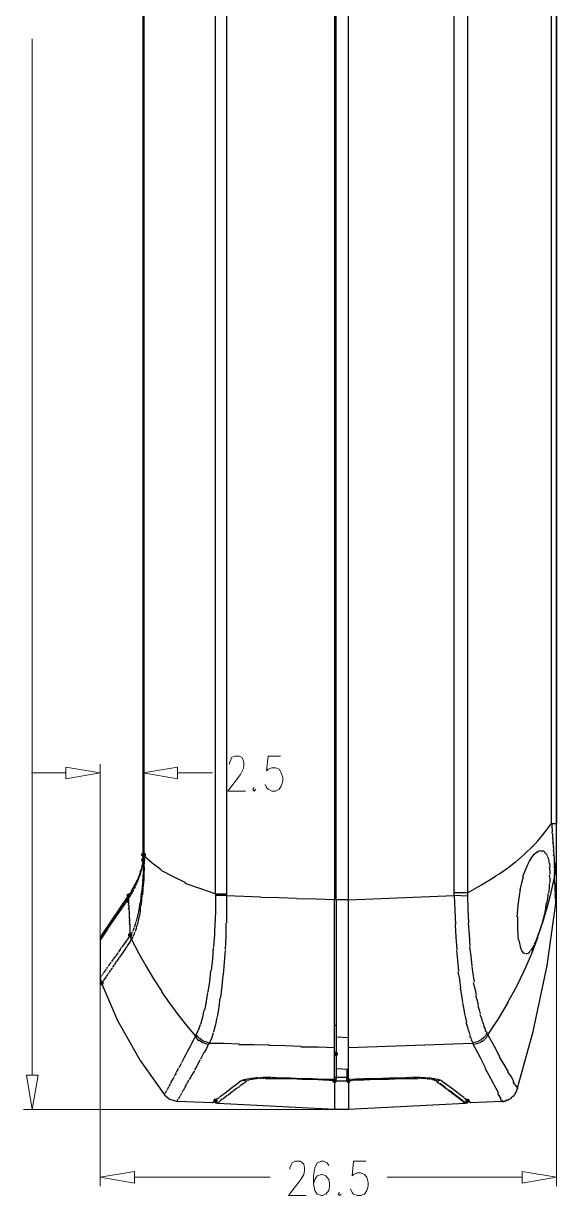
# Model space of a CAD drawing. Header units: millimetres. Extents: x 9 to 367, y 9 to 251.
# Drawn here: x 120 to 150.9, y 99.9 to 167.9 of the extents above; entities that cross this region are included whole.
import ezdxf

# ---------------------------------------------------------------- set-up
doc = ezdxf.new("R2010")
doc.units = ezdxf.units.MM
doc.layers.add('图层 1', color=7, linetype='Continuous')

msp = doc.modelspace()

# ---------------------------------------------------------------- hatches: boundary and pattern name
at = {"layer": '图层 1'}
h = msp.add_hatch(color=7, dxfattribs=at)
edge = h.paths.add_edge_path()
edge.add_arc((126.957631, 119.676404), 0.12506, 0, 360)
h = msp.add_hatch(color=7, dxfattribs=at)
edge = h.paths.add_edge_path()
edge.add_arc((127, 119.676404), 0.12506, 0, 360)
h = msp.add_hatch(color=7, dxfattribs=at)
edge = h.paths.add_edge_path()
edge.add_arc((126.957631, 119.380141), 0.12506, 0, 360)
h = msp.add_hatch(color=7, dxfattribs=at)
edge = h.paths.add_edge_path()
edge.add_arc((126.026404, 117.009228), 0.12506, 0, 360)
h = msp.add_hatch(color=7, dxfattribs=at)
edge = h.paths.add_edge_path()
edge.add_arc((126.111, 117.30549), 0.12506, 0, 360)
h = msp.add_hatch(color=7, dxfattribs=at)
edge = h.paths.add_edge_path()
edge.add_arc((126.195561, 115.019667), 0.12506, 0, 360)
h = msp.add_hatch(color=7, dxfattribs=at)
edge = h.paths.add_edge_path()
edge.add_arc((124.544667, 112.225702), 0.12506, 0, 360)
h = msp.add_hatch(color=7, dxfattribs=at)
edge = h.paths.add_edge_path()
edge.add_arc((138.133702, 108.11951), 0.12506, 0, 360)
h = msp.add_hatch(color=7, dxfattribs=at)
edge = h.paths.add_edge_path()
edge.add_arc((138.048929, 106.553), 0.12506, 0, 360)
h = msp.add_hatch(color=7, dxfattribs=at)
edge = h.paths.add_edge_path()
edge.add_arc((138.853369, 106.553), 0.12506, 0, 360)
h = msp.add_hatch(color=7, dxfattribs=at)
edge = h.paths.add_edge_path()
edge.add_arc((131.148596, 105.409929), 0.12506, 0, 360)
h = msp.add_hatch(color=7, dxfattribs=at)
edge = h.paths.add_edge_path()
edge.add_arc((145.753737, 105.409929), 0.12506, 0, 360)

# ---------------------------------------------------------------- linework, layer by layer
at = {"layer": '图层 1', "color": 7, "lineweight": 25}
for points in [[(138.048929, 222.503894), (138.048929, 117.051561)], [(138.133702, 117.051596), (138.133702, 222.503929)], [(138.853369, 117.051596), (138.853369, 222.503929)], [(131.148596, 117.390263), (131.148596, 222.165263)], [(131.783702, 222.165263), (131.783702, 117.390263)], [(144.991667, 117.475), (144.991667, 222.123)], [(145.753737, 222.123035), (145.753737, 117.475035)], [(150.918263, 117.856035), (150.918263, 221.699702)], [(126.957631, 119.676404), (126.957631, 219.879404)], [(127, 219.879263), (127, 119.676263)], [(150.622, 121.496808), (150.622, 218.059141)], [(150.918263, 218.059035), (150.918263, 121.496702)], [(149.521263, 120.141859), (149.837765, 120.478007), (150.131877, 120.820471), (150.403169, 121.171998), (150.65121, 121.535331)], [(150.622, 121.496808), (150.918333, 121.496808)], [(150.664369, 121.200192), (150.663002, 121.369437), (150.651316, 121.534978)], [(150.664369, 120.903894), (150.684521, 121.05453), (150.677421, 121.205166)], [(150.706737, 120.607631), (150.708854, 120.762986), (150.700387, 120.904317)], [(150.706737, 120.353737), (150.725787, 120.495951), (150.720496, 120.626787)], [(150.748929, 120.099808), (150.746195, 120.24405), (150.738699, 120.368977)], [(126.957631, 119.676404), (126.957631, 119.634071)], [(126.957631, 119.549298), (126.957631, 119.633965), (126.957631, 119.676298)], [(126.957631, 119.549298), (126.957631, 119.633965), (126.957631, 119.676298)], [(127, 119.676404), (126.957667, 119.676404)], [(127, 119.676404), (127, 119.634071)], [(148.547702, 119.253), (149.05945, 119.703409), (149.546063, 120.169164)], [(149.478894, 119.506929), (149.626708, 119.701045), (149.78193, 119.840657)], [(149.775369, 119.803192), (149.889933, 119.896678), (150.00926, 119.928781)], [(149.987071, 119.887929), (150.018203, 119.924001), (150.032932, 119.928852)], [(150.029263, 119.887929), (150.08611, 119.903176), (150.140079, 119.896925), (150.190146, 119.874535), (150.235285, 119.841363)], [(150.198596, 119.803192), (150.265999, 119.778117), (150.315807, 119.736473), (150.352782, 119.683386), (150.381688, 119.623981)], [(150.748929, 119.887929), (150.759733, 120.009065), (150.754927, 120.125702)], [(150.748929, 119.634035), (150.77186, 119.778851), (150.769391, 119.894032)], [(150.791298, 119.464526), (150.782126, 119.673723)], [(150.791298, 118.321808), (150.791298, 118.448455), (150.833631, 118.575808), (150.833631, 118.744788), (150.875965, 118.872141), (150.875965, 118.999141), (150.875965, 119.125788), (150.918298, 119.295474), (150.918298, 119.422122), (150.918298, 119.549122), (150.918298, 119.676474), (150.918298, 119.803122), (150.918298, 119.972808)], [(126.873035, 118.872), (126.900287, 118.990445), (126.921719, 119.088253)], [(126.915263, 119.083526), (126.881396, 118.90502)], [(126.915263, 119.083526), (126.903401, 119.007855), (126.882807, 118.921601)], [(126.915263, 119.253), (126.959536, 119.339431), (126.973118, 119.417394)], [(126.915263, 119.083526), (126.953716, 119.264853)], [(126.915263, 119.253), (126.934489, 119.174375), (126.923024, 119.090722)], [(126.915263, 119.253), (126.934842, 119.179446), (126.923729, 119.098483)], [(126.957631, 119.380141), (126.962262, 119.334236), (126.953398, 119.260549)], [(126.957631, 119.380141), (126.962262, 119.335779), (126.953398, 119.263372)], [(126.957631, 119.634035), (126.982546, 119.413549), (126.981268, 119.172955)], [(126.957631, 119.380141), (126.957631, 119.464455), (126.957631, 119.549122)], [(126.957631, 119.380141), (126.957631, 119.464455), (126.957631, 119.549122)], [(126.957631, 119.168263), (126.969802, 118.913513), (126.960806, 118.655324)], [(127, 119.634035), (126.99365, 119.654496)], [(127, 119.634035), (127.014243, 119.656657)], [(127, 119.634035), (127.484673, 119.20691), (128.007181, 118.825821)], [(127, 119.634035), (127.022137, 119.395822), (127.020461, 119.139088)], [(127, 119.125894), (127.009437, 118.862149), (127.000353, 118.588614)], [(147.743263, 118.660474), (148.164479, 118.973256), (148.547596, 119.271486)], [(148.970929, 118.406192), (149.108821, 118.742566), (149.240099, 119.063064)], [(149.225, 119.041474), (149.359541, 119.30866), (149.505458, 119.547005)], [(150.368071, 119.591667), (150.433687, 119.471943), (150.473904, 119.323908)], [(150.452667, 119.295404), (150.502188, 119.140005), (150.523928, 118.961323)], [(150.791298, 119.253), (150.795972, 119.365492), (150.792709, 119.465019)], [(150.791298, 119.083526), (150.802587, 119.179128), (150.801176, 119.270498)], [(150.791298, 118.914369), (150.807217, 119.004371), (150.807526, 119.089346)], [(126.576596, 118.109929), (126.628234, 118.210207), (126.669024, 118.300429)], [(126.661333, 118.321808), (126.638403, 118.235818), (126.598539, 118.144008)], [(126.661333, 118.279439), (126.708517, 118.395459), (126.747764, 118.496398)], [(126.745929, 118.448596), (126.711666, 118.362607), (126.669729, 118.253863)], [(126.745929, 118.490965), (126.720265, 118.424863), (126.681371, 118.330451)], [(126.745929, 118.490965), (126.819307, 118.700868)], [(126.788298, 118.660474), (126.792713, 118.628438), (126.786049, 118.585156), (126.771778, 118.534467), (126.753373, 118.480205)], [(126.788298, 118.702843), (126.790767, 118.626952), (126.760429, 118.530688)], [(126.788298, 118.660474), (126.84558, 118.794927), (126.877198, 118.900011)], [(126.873035, 118.872), (126.85328, 118.798534), (126.825057, 118.701256)], [(126.873035, 118.914369), (126.828938, 118.731277)], [(126.957631, 118.618071), (126.943741, 118.371258), (126.923765, 118.096665)], [(127, 118.575702), (126.984169, 118.290128), (126.964369, 117.99503)], [(127.973596, 118.787228), (128.6885, 118.411828), (129.408696, 118.066855)], [(145.753737, 117.475), (146.577341, 117.925012), (147.359934, 118.410214)], [(147.320035, 118.406192), (147.566583, 118.551052), (147.781116, 118.696176)], [(148.801596, 117.64451), (148.908135, 118.045309), (149.008324, 118.41674)], [(149.817737, 114.892561), (150.120867, 115.755119), (150.383284, 116.616983), (150.608461, 117.480235), (150.799871, 118.346961)], [(150.495035, 118.956737), (150.531283, 118.743439), (150.53631, 118.526701)], [(150.495035, 118.490965), (150.516031, 118.385633), (150.523037, 118.270346), (150.520187, 118.148511), (150.511616, 118.023534)], [(150.791298, 118.744859), (150.810128, 118.840109), (150.811759, 118.920542)], [(150.791298, 118.618071), (150.810877, 118.691228), (150.813523, 118.764121)], [(150.791298, 118.448596), (150.809069, 118.545345), (150.812817, 118.618282)], [(150.791298, 118.321808), (150.803778, 118.410399), (150.808584, 118.480205)], [(150.791298, 118.025192), (150.791298, 118.321878)], [(126.280333, 117.559737), (126.316405, 117.616887), (126.339247, 117.654987)], [(126.322702, 117.64451), (126.314103, 117.614965), (126.295185, 117.581715)], [(126.322702, 117.64451), (126.362522, 117.696324), (126.389377, 117.740465)], [(126.365071, 117.728894), (126.358809, 117.69172), (126.336143, 117.649519)], [(126.407263, 117.64451), (126.379614, 117.605704), (126.345879, 117.542557)], [(126.365071, 117.728894), (126.415782, 117.791512), (126.447973, 117.845664)], [(126.407263, 117.813667), (126.412202, 117.785885), (126.386449, 117.73535)], [(126.407263, 117.813667), (126.476672, 117.904992), (126.51486, 117.972769)], [(126.492035, 117.813667), (126.454112, 117.756384), (126.414071, 117.677142)], [(126.492035, 117.940772), (126.480085, 117.90717), (126.447232, 117.844464)], [(126.492035, 117.940772), (126.549979, 118.044313), (126.589402, 118.12457)], [(126.576596, 118.025192), (126.537394, 117.938497), (126.493693, 117.842806)], [(126.576596, 118.109929), (126.556664, 118.057498), (126.518741, 117.98046)], [(126.661333, 118.237071), (126.625041, 118.143364), (126.580547, 118.037751)], [(126.915263, 118.067561), (126.895684, 117.791468), (126.864463, 117.493944)], [(126.957631, 117.983141), (126.937567, 117.672741), (126.907184, 117.354138)], [(129.370561, 118.025192), (130.273672, 117.708265), (131.167258, 117.410653)], [(148.717035, 116.882439), (148.769335, 117.288927), (148.833805, 117.677953)], [(150.495035, 117.983141), (150.483041, 117.74312), (150.450938, 117.47373)], [(150.833702, 117.771263), (150.829601, 117.922913), (150.821002, 118.056307)], [(150.833702, 117.559737), (150.843756, 117.680872), (150.838994, 117.795393)], [(150.876071, 116.840071), (150.876071, 116.966718), (150.876071, 117.094071), (150.918404, 117.221071), (150.918404, 117.347718), (150.918404, 117.475071), (150.918404, 117.602071), (150.918404, 117.729071), (150.918404, 117.856071)], [(126.068631, 117.263474), (124.544631, 115.019808)], [(124.883333, 115.358333), (126.026333, 117.009333)], [(125.856929, 116.966859), (125.729929, 116.712859)], [(126.026404, 117.178737), (125.857071, 116.966718)], [(126.068631, 117.263474), (126.026298, 117.178808)], [(126.026404, 117.178737), (126.079894, 117.250263), (126.109307, 117.295859)], [(126.026404, 117.093965), (126.047262, 117.16086), (126.064151, 117.210029)], [(126.026404, 117.009228), (126.038398, 117.116119)], [(126.026404, 117.051596), (126.053083, 117.053757), (126.049334, 117.043482)], [(126.068631, 117.093965), (126.087946, 117.102916)], [(126.068631, 117.051596), (126.073173, 117.075805)], [(126.111, 117.136333), (126.100064, 117.118342)], [(126.111, 117.30549), (126.162594, 117.3734), (126.191433, 117.418026)], [(126.111, 117.30549), (126.111, 117.347824)], [(126.111, 117.221106), (126.131064, 117.285267), (126.147689, 117.333289)], [(126.111, 117.30549), (126.131241, 117.329082)], [(126.111, 117.136333), (126.122289, 117.240756)], [(126.111, 117.136333), (126.111, 117.178667)], [(126.111, 116.924808), (126.119819, 117.044399), (126.116997, 117.143883)], [(126.111, 116.755333), (126.128154, 116.854155), (126.126522, 116.952183)], [(126.153369, 117.221106), (126.152707, 117.202276), (126.140669, 117.180536)], [(126.153369, 117.390263), (126.178769, 117.40283)], [(126.153369, 117.390263), (126.164878, 117.381972), (126.159719, 117.370507)], [(126.195561, 117.263474), (126.184228, 117.250642), (126.168397, 117.225374)], [(126.195561, 117.432631), (126.191327, 117.418168)], [(126.195561, 117.475), (126.217565, 117.464769), (126.21073, 117.448189)], [(126.237929, 117.347859), (126.201241, 117.280478)], [(126.237929, 117.517369), (126.244809, 117.504316), (126.233696, 117.483855)], [(126.280333, 117.432631), (126.240822, 117.349023)], [(126.280333, 117.559737), (126.261636, 117.527282)], [(126.322702, 117.517369), (126.314456, 117.485398), (126.288483, 117.435171)], [(126.830667, 117.475), (126.82123, 117.180519), (126.779514, 116.872808)], [(126.873035, 117.347859), (126.86501, 117.022642), (126.824705, 116.693456)], [(131.148596, 117.30549), (131.156004, 116.549311), (131.134838, 115.793132)], [(131.148596, 117.390263), (131.148596, 117.305596)], [(131.783702, 117.390263), (131.148702, 117.390263)], [(131.783702, 117.30549), (131.148702, 117.30549)], [(131.783702, 117.30549), (131.795079, 116.518002), (131.782644, 115.724693)], [(131.783702, 117.390263), (131.783702, 117.305596)], [(131.783702, 117.30549), (132.784312, 117.273873), (133.774074, 117.236699)], [(133.773404, 117.221106), (134.811717, 117.194471), (135.849501, 117.156195)], [(135.847702, 117.136333), (136.958731, 117.111022), (138.068438, 117.070364)], [(138.048929, 106.637772), (138.048929, 117.051773)], [(138.853369, 117.051596), (138.049035, 117.051596)], [(138.133702, 117.051596), (138.133702, 107.272596)], [(138.853369, 117.051596), (144.991702, 117.305596)], [(138.853369, 106.637772), (138.853369, 117.051773)], [(144.991667, 117.30549), (144.991667, 117.474824)], [(144.991667, 117.30549), (145.025754, 116.466011), (145.052697, 115.624151)], [(145.753737, 117.475), (144.991737, 117.475)], [(145.753737, 117.263474), (144.991737, 117.305455)], [(145.753737, 117.475), (145.753737, 117.263333)], [(145.753737, 117.263474), (145.784958, 116.512763), (145.814062, 115.734536)], [(150.410298, 117.432631), (150.413407, 117.313282), (150.403154, 117.182688), (150.383509, 117.044686), (150.35844, 116.903112)], [(150.833702, 117.347859), (150.855045, 117.469391), (150.853105, 117.568698)], [(150.833702, 117.178737), (150.863997, 117.290656), (150.864394, 117.377704)], [(150.876071, 117.051596), (150.873601, 117.211757)], [(150.876071, 116.924808), (150.881803, 117.002639), (150.881715, 117.062744)], [(150.876071, 116.840071), (150.889785, 116.903879), (150.887359, 116.945198)], [(125.433702, 116.331929), (125.428013, 116.28867), (125.395602, 116.235621)], [(125.518263, 116.416667), (125.502388, 116.393427), (125.469579, 116.345053)], [(125.603, 116.543808), (125.540911, 116.450322)], [(125.645404, 116.628192), (125.63751, 116.596442), (125.608715, 116.550934)], [(125.729965, 116.712929), (125.702977, 116.688632), (125.672815, 116.646607)], [(126.111, 116.543808), (126.136665, 116.660136), (126.1364, 116.756886)], [(126.153369, 116.374298), (126.149885, 116.481454), (126.145608, 116.57009)], [(126.153369, 116.205141), (126.157029, 116.317104), (126.154074, 116.399169)], [(126.661333, 116.289526), (126.615208, 116.053914), (126.553736, 115.817509)], [(126.745929, 116.840071), (126.725424, 116.578177), (126.671846, 116.293265)], [(126.788298, 116.670561), (126.771453, 116.38243), (126.719154, 116.078952)], [(148.632263, 116.078), (148.682578, 116.496659), (148.721516, 116.903147)], [(148.632263, 106.087227), (149.563596, 109.431561), (150.367929, 113.241561), (150.875929, 116.839894)], [(150.325702, 116.882439), (150.286985, 116.564057), (150.21493, 116.231917)], [(150.876071, 116.840071), (150.888109, 116.867587)], [(150.876071, 116.840071), (150.889741, 116.859165)], [(124.968071, 115.612227), (124.953166, 115.584049), (124.916565, 115.529677)], [(125.052667, 115.739369), (125.03419, 115.70365), (124.996928, 115.647294)], [(125.137227, 115.866474), (125.115929, 115.824273), (125.077961, 115.766991)], [(125.222, 115.993263), (125.197217, 115.944491), (125.159206, 115.886724)], [(125.306737, 116.120404), (125.239709, 116.005398)], [(125.391298, 116.205141), (125.356417, 116.17489), (125.318626, 116.121886)], [(126.153369, 116.078), (126.163555, 116.171663), (126.161835, 116.245217)], [(126.153369, 115.950894), (126.169596, 116.03684), (126.168891, 116.105058)], [(126.153369, 115.824106), (126.175197, 115.911418), (126.175594, 115.975447)], [(126.153369, 115.739369), (126.180224, 115.799517), (126.181944, 115.855433)], [(126.153369, 115.612227), (126.184986, 115.690059), (126.187235, 115.744872)], [(126.195561, 115.527843), (126.194635, 115.593019), (126.192386, 115.642849)], [(126.534404, 115.781737), (126.49745, 115.63582), (126.438801, 115.465296)], [(126.703737, 116.078), (126.663388, 115.829115), (126.603196, 115.581289)], [(131.106369, 115.781737), (131.092831, 115.058146), (131.041457, 114.326882)], [(131.741298, 115.697), (131.75305, 115.324627), (131.749588, 114.944745), (131.73475, 114.559904), (131.71237, 114.172647)], [(145.034035, 115.612227), (145.084042, 114.889077), (145.13246, 114.157725)], [(145.795929, 115.697), (145.848185, 115.045993), (145.899646, 114.367733)], [(148.674631, 115.315965), (148.666121, 115.716412), (148.668987, 116.092781)], [(150.198596, 116.205141), (150.129363, 115.902149), (150.039493, 115.58143)], [(124.544667, 115.019667), (124.544667, 114.977333), (124.502333, 114.935), (124.502333, 114.892667), (124.502333, 114.850333), (124.46, 114.808), (124.46, 114.765667), (124.46, 114.723333)], [(124.544667, 115.019667), (124.576769, 115.034616)], [(124.587071, 115.062071), (124.581426, 115.037023)], [(124.883333, 115.358333), (124.587, 114.892667)], [(124.629263, 115.104439), (124.604216, 115.070573)], [(124.671631, 115.188824), (124.671058, 115.169509), (124.645879, 115.131674)], [(124.756369, 115.273596), (124.732292, 115.256619), (124.701335, 115.212918)], [(124.798596, 115.400702), (124.798067, 115.360706), (124.766846, 115.309332)], [(124.883333, 115.527843), (124.874029, 115.472457), (124.839589, 115.416012)], [(126.195561, 115.019667), (126.08179, 114.835252), (125.946852, 114.639725)], [(126.195561, 115.443071), (126.198824, 115.501764), (126.197325, 115.548551)], [(126.195561, 115.358333), (126.202705, 115.414954), (126.201911, 115.458875)], [(126.195561, 115.019667), (126.195561, 115.358333)], [(126.195561, 114.934929), (126.22224, 114.987185), (126.223783, 115.034413)], [(126.195561, 115.019667), (126.195561, 114.977333), (126.237894, 114.935), (126.237894, 114.892667), (126.237894, 114.850333), (126.237894, 114.808), (126.280227, 114.765667)], [(126.237929, 114.850192), (126.232285, 114.94262)], [(126.322702, 115.188824), (126.28544, 115.128322), (126.235213, 115.050887)], [(126.365071, 114.934929), (126.335834, 114.864197), (126.287812, 114.778649)], [(126.407263, 115.443071), (126.384905, 115.336399), (126.332121, 115.216234)], [(126.449631, 115.188824), (126.434771, 115.082902), (126.383662, 114.95846)], [(126.576596, 115.569859), (126.54683, 115.396645), (126.489813, 115.217081)], [(148.081929, 111.082631), (148.596638, 112.022139), (149.062167, 112.976034), (149.480666, 113.944547), (149.854285, 114.927909)], [(148.717035, 114.723404), (148.679641, 115.347115)], [(149.817737, 114.934929), (149.73532, 114.71118), (149.625121, 114.465735)], [(150.029263, 115.569859), (149.942744, 115.276083), (149.838763, 114.975428)], [(124.459929, 114.723404), (124.459929, 112.564404)], [(124.587071, 114.892561), (124.460071, 114.72358)], [(125.687596, 114.3), (125.616467, 114.172647), (125.523907, 114.037886)], [(125.941667, 114.638667), (125.715889, 114.309878)], [(125.984035, 114.342369), (125.88539, 114.182428), (125.772721, 114.013227)], [(126.237929, 114.723404), (126.191633, 114.643968), (126.134521, 114.553585), (126.0702, 114.455861), (126.002274, 114.354398)], [(126.237929, 114.723404), (126.252956, 114.76787), (126.257597, 114.801588), (126.255491, 114.828228), (126.250277, 114.851462)], [(126.280333, 114.765773), (126.238, 114.723439)], [(126.280333, 114.765773), (126.679953, 113.992495), (127.104775, 113.229602), (127.554203, 112.47888), (128.027642, 111.742114)], [(131.021631, 114.3), (130.972683, 113.635278), (130.894631, 112.952036)], [(145.880667, 114.342369), (145.948312, 113.79671), (146.011194, 113.23253)], [(148.843965, 114.257631), (148.743776, 114.72612)], [(149.013298, 113.961333), (148.915799, 114.100945), (148.856665, 114.258019)], [(149.606035, 114.427141), (149.525426, 114.2799), (149.410949, 114.105408)], [(125.222, 113.622702), (125.1204, 113.474888)], [(125.348929, 113.791859), (125.296366, 113.719363), (125.23216, 113.629934)], [(125.518263, 114.003737), (125.44343, 113.921716), (125.364099, 113.814296)], [(125.560631, 113.707439), (125.500395, 113.613027), (125.423754, 113.500359)], [(125.772333, 114.003737), (125.581833, 113.731746)], [(131.698929, 114.13049), (131.657125, 113.435386), (131.592038, 112.709854)], [(145.118631, 114.13049), (145.178383, 113.544835), (145.236812, 112.939865)], [(149.098035, 113.918965), (149.06849, 113.947319), (149.014074, 113.981759)], [(149.182631, 113.918965), (149.169005, 113.927784), (149.13924, 113.931312)], [(149.394333, 114.088474), (149.360296, 114.040596), (149.317031, 113.993577), (149.264704, 113.955025), (149.203481, 113.932547)], [(124.671631, 112.860631), (124.662062, 112.828485), (124.636354, 112.789723)], [(124.756369, 112.945404), (124.725412, 112.914404), (124.692869, 112.869909)], [(124.798596, 113.030141), (124.791144, 113.011885), (124.758027, 112.963466)], [(124.883333, 113.156929), (124.870898, 113.126679), (124.832533, 113.070499)], [(125.010298, 113.326404), (124.91787, 113.19129)], [(125.052667, 112.987773), (125.025635, 112.925992), (124.980347, 112.856539)], [(125.095035, 113.453192), (125.06452, 113.39882), (125.014955, 113.328309)], [(125.179596, 113.114526), (125.129061, 113.06937), (125.076938, 112.997756)], [(125.264369, 113.284035), (125.233501, 113.226621), (125.181466, 113.149627)], [(125.391298, 113.495561), (125.35408, 113.404632), (125.29252, 113.31)], [(130.852298, 112.945404), (130.804408, 112.332452), (130.712598, 111.716326)], [(145.203369, 112.903), (145.286845, 112.432439), (145.352594, 111.935683)], [(146.007631, 113.199298), (146.068397, 112.76031), (146.133926, 112.297245)], [(124.459929, 112.564369), (124.488945, 112.589989)], [(124.459929, 112.564369), (124.459929, 112.522035), (124.544596, 112.225702)], [(124.502298, 112.564369), (124.497888, 112.594928)], [(124.544667, 112.649106), (124.522442, 112.633231)], [(124.544667, 112.225702), (125.476, 110.066702), (126.788333, 107.738369), (128.185333, 105.748702)], [(124.587071, 112.691474), (124.569829, 112.693635), (124.550734, 112.671719)], [(124.587071, 112.268071), (124.568373, 112.250432)], [(124.587071, 112.310474), (124.598404, 112.297157), (124.587776, 112.278019)], [(124.629263, 112.775894), (124.611933, 112.754948), (124.589046, 112.723683)], [(124.629263, 112.352843), (124.632129, 112.342568), (124.61621, 112.318271)], [(124.671631, 112.437227), (124.674057, 112.405477), (124.653992, 112.371611)], [(124.756369, 112.522), (124.701335, 112.440508)], [(124.798596, 112.606737), (124.786954, 112.569872), (124.757321, 112.523482)], [(124.883333, 112.691474), (124.857448, 112.670528), (124.822303, 112.620213)], [(124.968071, 112.818263), (124.936585, 112.78885), (124.896104, 112.731127)], [(131.572, 112.691474), (131.517849, 112.048537), (131.436181, 111.392899)], [(146.092369, 112.268071), (146.188192, 111.912867), (146.25888, 111.536762)], [(128.015965, 111.717561), (128.483009, 111.062017), (128.96626, 110.41365), (129.466047, 109.775007), (129.982701, 109.148633)], [(130.682965, 111.675192), (130.654213, 111.435292), (130.61382, 111.184478), (130.563902, 110.926785), (130.506576, 110.666248)], [(145.330333, 111.929439), (145.406004, 111.527184), (145.471092, 111.121225)], [(146.219333, 111.506035), (146.311938, 111.228002), (146.3802, 110.92748)], [(131.402667, 111.378894), (131.348118, 110.827988), (131.252031, 110.269408)], [(145.457263, 111.082631), (145.524467, 110.79084), (145.586379, 110.471268)], [(146.346263, 110.913474), (146.431547, 110.680597), (146.496193, 110.43793)], [(146.939, 109.219859), (147.549747, 110.149164), (148.115514, 111.104398)], [(130.471263, 110.659228), (130.397356, 110.248109), (130.276882, 109.837255)], [(131.233333, 110.236176), (131.153694, 109.822324), (131.0386, 109.388099)], [(145.584404, 110.447702), (145.638732, 110.207328), (145.696234, 109.950285)], [(146.473404, 110.405333), (146.546605, 110.236529), (146.607107, 110.044442)], [(130.259737, 109.812772), (130.162503, 109.530065), (130.027962, 109.240214)], [(138.133702, 109.770404), (138.049035, 109.770404)], [(145.668965, 109.939526), (145.743313, 109.739236), (145.801256, 109.532067)], [(145.795929, 109.516474), (145.847611, 109.364648), (145.899293, 109.202502)], [(146.600369, 110.024298), (146.656328, 109.885568), (146.711494, 109.733609)], [(146.684929, 109.728), (146.753897, 109.61348), (146.806991, 109.496578)], [(146.769667, 109.474106), (146.843, 109.405976), (146.891728, 109.322764)], [(129.963298, 109.135474), (129.851688, 108.899819), (129.725526, 108.654638)], [(130.005667, 109.219859), (129.963333, 109.177878), (129.963333, 109.135545)], [(130.175, 108.881192), (130.075296, 109.0227), (129.982736, 109.148598)], [(130.217369, 109.008333), (130.120134, 109.117209), (130.027927, 109.240108)], [(130.428894, 108.754439), (130.311948, 108.832138), (130.188652, 108.922009)], [(130.471263, 108.838824), (130.35661, 108.917978), (130.233491, 109.009568)], [(130.767737, 108.754439), (130.641751, 108.796596), (130.498568, 108.848278)], [(131.021631, 109.347), (130.930923, 109.068438), (130.797618, 108.771619)], [(138.853369, 109.050702), (138.133702, 109.093035)], [(145.880667, 109.177843), (145.939845, 109.073509), (145.988969, 108.951712)], [(145.965263, 108.923596), (146.023912, 108.856171), (146.068274, 108.769432)], [(146.388667, 108.838824), (146.236178, 108.797725), (146.068344, 108.769326)], [(146.684929, 109.050702), (146.550609, 108.942796), (146.399885, 108.858438)], [(146.727298, 108.923596), (146.601092, 108.839723), (146.451073, 108.759554)], [(146.854263, 109.304596), (146.833223, 109.241146), (146.795481, 109.176141), (146.744973, 109.111864), (146.685635, 109.050596)], [(146.939, 109.219859), (146.851643, 109.076543), (146.737564, 108.949631)], [(146.939, 109.219859), (146.896667, 109.262192), (146.854333, 109.304526)], [(146.939, 109.219859), (147.293057, 108.579214), (147.639969, 107.941745)], [(129.497702, 108.246263), (129.422472, 108.079752), (129.334013, 107.909007)], [(129.709404, 108.627298), (129.618299, 108.449719), (129.515023, 108.252295)], [(130.471263, 108.203894), (130.380202, 108.009866), (130.275118, 107.813722)], [(130.725369, 108.669667), (130.596384, 108.713632), (130.453377, 108.764211)], [(130.725369, 108.669667), (130.617154, 108.44605), (130.48936, 108.206822)], [(130.767737, 108.754439), (130.767737, 108.712106), (130.725404, 108.669772)], [(130.767737, 108.754439), (131.651049, 108.737462), (132.511871, 108.70752)], [(132.503369, 108.669667), (133.389723, 108.670064), (134.269727, 108.64215)], [(134.239, 108.627298), (135.188722, 108.605911), (136.115425, 108.573676)], [(136.101596, 108.542561), (137.090124, 108.533256), (138.068332, 108.500933)], [(138.048929, 108.11951), (138.133596, 108.11951)], [(138.133702, 108.203894), (138.049035, 108.203894)], [(138.853369, 108.500192), (146.050035, 108.754545)], [(146.092369, 108.669667), (146.092369, 108.712), (146.050035, 108.754333)], [(146.092369, 108.669667), (146.177035, 108.500333)], [(146.431035, 108.754439), (146.286132, 108.701919), (146.119532, 108.672947)], [(146.176965, 108.500192), (146.49054, 107.920226), (146.782684, 107.338142)], [(129.159035, 107.568965), (129.091214, 107.452504), (129.015455, 107.312495)], [(129.328369, 107.907631), (129.169619, 107.600362)], [(130.090263, 107.441859), (130.006919, 107.322223), (129.923046, 107.175864)], [(130.259737, 107.78049), (130.181024, 107.641496), (130.090404, 107.47816)], [(147.616298, 107.907631), (147.866638, 107.508022), (148.117243, 107.077193)], [(128.735631, 106.764526), (128.688844, 106.697586), (128.635442, 106.599426)], [(128.862596, 107.018808), (128.807254, 106.922323), (128.744768, 106.80573)], [(128.989702, 107.272702), (128.940798, 107.174056), (128.87258, 107.045513)], [(129.751596, 106.891667), (129.69158, 106.764049), (129.620716, 106.633786)], [(129.920929, 107.145561), (129.844333, 107.031525), (129.766413, 106.894736)], [(133.307631, 106.722157), (133.477847, 106.747822), (133.621604, 106.759199)], [(133.603894, 106.722157), (133.771949, 106.762285), (133.927039, 106.771193)], [(133.900369, 106.764526), (134.085974, 106.771713), (134.251735, 106.771228)], [(138.048929, 106.637772), (137.413929, 106.637772), (136.778929, 106.680106), (136.143929, 106.680106), (135.508929, 106.722086), (134.873929, 106.722086), (134.238929, 106.76442)], [(134.239, 106.722157), (134.274013, 106.757435), (134.277806, 106.770488)], [(134.281369, 106.680141), (134.283397, 106.72759), (134.280663, 106.751755)], [(138.048929, 106.764526), (138.133596, 106.764526)], [(138.133702, 107.272702), (138.133702, 106.764702)], [(138.133702, 107.272702), (138.853369, 107.230369)], [(138.133702, 106.764526), (138.260702, 106.764526), (138.387702, 106.764526), (138.514702, 106.764526), (138.641702, 106.764526), (138.768702, 106.764526)], [(138.133702, 106.764526), (138.133702, 106.680212)], [(138.768631, 107.230333), (138.768631, 106.764667)], [(138.768631, 106.764526), (138.810965, 106.764526)], [(138.768631, 106.680141), (138.768631, 106.764455)], [(142.663298, 106.764526), (141.943631, 106.722192), (141.223965, 106.722192), (140.461965, 106.680212), (139.742298, 106.680212)], [(142.620929, 106.722157), (142.652106, 106.757435), (142.657618, 106.770488)], [(142.620929, 106.680141), (142.648049, 106.72759), (142.654796, 106.751755)], [(142.663298, 106.764526), (142.844008, 106.771713), (143.009373, 106.771228)], [(143.001965, 106.764526), (143.315937, 106.759234)], [(143.298404, 106.722157), (143.453141, 106.744867), (143.594384, 106.736621)], [(146.769667, 107.315071), (147.000075, 106.886754), (147.239214, 106.431715)], [(148.081929, 107.061176), (148.187592, 106.930632), (148.281117, 106.79602), (148.359097, 106.661077), (148.418127, 106.52954)], [(128.354596, 106.129596), (128.358653, 106.089203), (128.338368, 106.044577)], [(128.439369, 106.214369), (128.417761, 106.189233), (128.387157, 106.134994)], [(128.523929, 106.383526), (128.49165, 106.328184), (128.450904, 106.252998)], [(128.608702, 106.595404), (128.581759, 106.504255), (128.534971, 106.410196)], [(129.370561, 106.172), (129.32664, 106.102106), (129.276369, 106.012897)], [(129.455333, 106.383526), (129.430286, 106.29661), (129.378781, 106.198317)], [(129.582263, 106.595404), (129.571746, 106.558897), (129.550513, 106.511575), (129.522136, 106.457043), (129.490188, 106.398907)], [(132.630333, 106.553), (132.487062, 106.443369), (132.356231, 106.343494), (132.229905, 106.247257), (132.100152, 106.14854), (131.959039, 106.041224), (131.798632, 105.919191), (131.610998, 105.776321), (131.388203, 105.606497)], [(132.545561, 106.214369), (132.374375, 106.107874), (132.194194, 105.975185)], [(132.757263, 106.383526), (132.658441, 106.324656), (132.557238, 106.250176)], [(132.630333, 106.553), (132.691055, 106.588586), (132.745692, 106.613325)], [(132.715071, 106.595404), (132.817993, 106.63787), (132.899221, 106.662079)], [(132.757263, 106.595404), (132.799596, 106.595404)], [(132.926596, 106.510631), (132.757263, 106.383631)], [(132.842035, 106.553), (132.832819, 106.57496), (132.808521, 106.599567)], [(132.926596, 106.510631), (132.899741, 106.540177), (132.867329, 106.556492)], [(132.884404, 106.637772), (132.997513, 106.682002), (133.100304, 106.703742)], [(133.011333, 106.553), (132.976276, 106.558777), (132.936192, 106.536772)], [(133.095929, 106.595404), (133.073749, 106.599902), (133.022199, 106.582704)], [(133.095929, 106.680141), (133.22121, 106.719079), (133.343579, 106.736586)], [(133.265263, 106.637772), (133.136499, 106.619428)], [(133.392369, 106.637772), (133.334513, 106.656734), (133.267132, 106.648709)], [(133.519333, 106.680141), (133.472723, 106.679303), (133.405739, 106.671322)], [(133.646263, 106.680141), (133.611602, 106.691959), (133.546779, 106.687902)], [(133.815596, 106.680141), (133.753419, 106.700911), (133.686479, 106.700249)], [(133.942737, 106.680141), (133.885279, 106.706776), (133.821734, 106.708011)], [(134.069667, 106.680141), (134.011282, 106.710039), (133.950781, 106.712949)], [(134.154263, 106.680141), (134.069596, 106.680141)], [(134.281369, 106.680141), (134.154369, 106.680141)], [(138.048929, 106.553), (137.413929, 106.595333), (136.778929, 106.637667), (136.143929, 106.637667), (135.551263, 106.68), (134.916263, 106.68), (134.281263, 106.68)], [(138.048929, 106.595404), (138.074374, 106.652818), (138.078916, 106.690654)], [(138.048929, 106.553), (138.07261, 106.598861), (138.076446, 106.621439)], [(138.048929, 106.553), (138.133596, 106.553)], [(138.048929, 106.553), (138.048929, 104.902)], [(138.133702, 106.595404), (138.148034, 106.649908), (138.150988, 106.687479)], [(138.133702, 106.553), (138.146711, 106.595951), (138.148871, 106.618264)], [(138.133702, 106.553), (138.260702, 106.553), (138.387702, 106.553), (138.514702, 106.553), (138.641702, 106.553), (138.768702, 106.553)], [(138.768631, 106.595404), (138.783272, 106.649908), (138.784154, 106.687479)], [(138.768631, 106.553), (138.784771, 106.595951), (138.786623, 106.618264)], [(138.768631, 106.553), (138.810965, 106.553)], [(138.811, 106.553), (138.853333, 106.553)], [(138.853369, 106.595404), (138.856896, 106.652818), (138.856191, 106.690654)], [(139.742369, 106.680141), (138.853369, 106.637808)], [(138.853369, 106.553), (138.858837, 106.598861), (138.859013, 106.621439)], [(139.742369, 106.595404), (139.319035, 106.595404), (138.853369, 106.553071)], [(138.853369, 106.553), (138.853369, 104.902)], [(142.620929, 106.680141), (141.901263, 106.680141), (141.181596, 106.637808), (140.461929, 106.637808), (139.742263, 106.595474)], [(142.663298, 106.680141), (142.620965, 106.680141)], [(142.875, 106.680141), (142.748, 106.680141), (142.663333, 106.680141)], [(143.001965, 106.680141), (142.956809, 106.709774), (142.891545, 106.715066)], [(143.171263, 106.680141), (143.10106, 106.705497), (143.028741, 106.711538)], [(143.298404, 106.680141), (143.24659, 106.698309), (143.173873, 106.704836)], [(143.467737, 106.637772), (143.401724, 106.681561), (143.325921, 106.693864)], [(143.594667, 106.637772), (143.55251, 106.665245), (143.480719, 106.677636)], [(143.552298, 106.722157), (143.710783, 106.719952), (143.83699, 106.70346)], [(143.764, 106.595404), (143.704866, 106.637649), (143.633825, 106.655023)], [(143.890965, 106.553), (143.840826, 106.603139), (143.778781, 106.624967)], [(143.806369, 106.680141), (143.93381, 106.681817), (144.037438, 106.661797)], [(143.975702, 106.510631), (143.951316, 106.561167), (143.905499, 106.585773)], [(143.975702, 106.510631), (144.031617, 106.540177), (144.068482, 106.556492)], [(143.975702, 106.510631), (144.230496, 106.356335), (144.466769, 106.183254)], [(144.018071, 106.637772), (144.112086, 106.636802), (144.190226, 106.613078)], [(144.060298, 106.553), (144.12662, 106.599567)], [(144.102667, 106.595404), (144.145, 106.595404)], [(145.542035, 105.325192), (144.145035, 106.383526)], [(144.695404, 105.960474), (144.448283, 106.191103), (144.174704, 106.404269)], [(144.187227, 106.595404), (144.242658, 106.586981), (144.292003, 106.558715)], [(144.272, 106.553), (144.426347, 106.443354), (144.565522, 106.343444), (144.697834, 106.247164), (144.831594, 106.148408), (144.97511, 106.041069), (145.136691, 105.919042), (145.324649, 105.77622), (145.547292, 105.606497)], [(144.441298, 106.172), (144.677042, 106.020173), (144.898498, 105.855911)], [(147.235298, 106.425894), (147.320334, 106.280015), (147.40203, 106.133574), (147.473473, 105.99077), (147.527751, 105.855805)], [(147.743263, 105.367561), (147.785596, 105.367561), (147.827929, 105.367561), (147.870263, 105.367561), (147.912596, 105.409894), (147.954929, 105.409894), (147.997263, 105.409894), (148.039596, 105.452227), (148.081929, 105.452227), (148.124263, 105.452227), (148.166596, 105.494561), (148.208929, 105.494561), (148.251263, 105.536894), (148.293596, 105.57958), (148.335929, 105.57958), (148.335929, 105.621914), (148.378263, 105.663894), (148.420596, 105.663894), (148.462929, 105.706227), (148.462929, 105.748561), (148.505263, 105.790894), (148.547596, 105.833227), (148.547596, 105.875561), (148.589929, 105.918247), (148.589929, 105.96058), (148.589929, 106.002914), (148.632263, 106.044894), (148.632263, 106.087228)], [(148.378369, 106.510631), (148.427504, 106.448217), (148.469562, 106.379354), (148.519557, 106.302222), (148.592505, 106.215004)], [(148.590071, 106.214369), (148.628545, 106.177393), (148.660802, 106.141873), (148.675597, 106.11138), (148.661684, 106.089485)], [(128.185298, 105.790965), (128.208405, 105.803885)], [(128.185298, 105.790965), (128.200115, 105.792376)], [(128.185298, 105.748596), (128.198263, 105.781449)], [(128.185298, 105.748596), (128.481631, 105.494596), (128.820298, 105.409929), (128.904965, 105.367596)], [(128.227667, 105.833333), (128.218847, 105.820281)], [(128.227667, 105.875702), (128.246849, 105.877554), (128.23825, 105.856652)], [(128.270035, 105.960474), (128.277532, 105.937103), (128.264391, 105.906852)], [(128.312227, 106.002843), (128.297764, 105.969682)], [(128.904965, 105.409929), (128.932922, 105.409533)], [(128.904965, 105.367561), (128.931158, 105.399223)], [(128.947333, 105.409929), (128.946628, 105.421042)], [(128.947333, 105.452298), (128.960166, 105.452474), (128.953683, 105.436776)], [(128.989702, 105.494667), (128.973474, 105.472794)], [(129.031929, 105.579439), (129.000532, 105.521231)], [(129.074298, 105.621808), (129.054895, 105.614929), (129.034434, 105.582649)], [(129.116667, 105.706192), (129.099513, 105.695124), (129.075744, 105.655745)], [(129.159035, 105.833333), (129.154185, 105.798364), (129.125521, 105.744081)], [(129.243631, 106.002843), (129.229476, 105.934757), (129.190715, 105.859263)], [(131.360298, 105.579439), (131.288976, 105.527028), (131.215174, 105.472222), (131.143555, 105.418649), (131.078781, 105.369933), (131.025517, 105.329701), (130.988426, 105.301577), (130.972171, 105.289188)], [(130.979263, 105.283141), (131.01254, 105.31531), (131.060799, 105.355549), (131.114944, 105.398036), (131.165882, 105.436952)], [(130.979263, 105.283141), (131.106263, 105.409788)], [(131.106369, 105.409929), (131.148702, 105.409929)], [(131.529596, 105.494667), (131.461334, 105.434121), (131.367671, 105.345794)], [(131.826071, 105.706192), (131.712432, 105.60446), (131.572071, 105.501934)], [(132.164702, 105.960474), (132.022003, 105.847189), (131.858138, 105.71988)], [(145.245561, 105.579439), (145.004746, 105.773467), (144.73615, 105.979136)], [(144.864702, 105.833333), (145.087349, 105.706113), (145.270044, 105.573336)], [(145.245561, 105.537071), (145.317439, 105.513975), (145.384291, 105.479303), (145.455508, 105.431006), (145.540483, 105.367032)], [(145.542035, 105.325192), (145.459833, 105.411479), (145.38818, 105.478121), (145.322018, 105.532857), (145.256285, 105.583426)], [(145.542035, 105.579439), (145.624187, 105.527143), (145.706132, 105.472421), (145.783596, 105.418897), (145.852303, 105.370198), (145.90798, 105.329949), (145.946352, 105.301775), (145.963143, 105.289304)], [(145.795929, 105.409929), (145.753596, 105.409929)], [(145.923035, 105.283141), (145.908704, 105.315481), (145.869766, 105.356122), (145.818657, 105.399078), (145.767813, 105.438363)], [(145.923035, 105.283141), (145.796035, 105.409788)], [(147.489369, 105.833333), (147.534607, 105.772545), (147.573462, 105.703423), (147.621776, 105.621997), (147.695391, 105.5243)], [(147.658702, 105.494667), (147.71761, 105.468352), (147.760346, 105.436547), (147.778012, 105.408049), (147.761713, 105.391656)], [(130.979263, 105.283141), (128.904929, 105.367455)], [(131.106369, 105.367561), (131.106369, 105.325228)], [(131.106369, 105.325192), (131.148702, 105.283212)], [(131.148596, 105.283141), (131.233263, 105.283141), (131.275596, 105.240808)], [(138.048929, 104.902141), (131.275596, 105.240808)], [(131.360298, 105.325192), (131.32749, 105.297367), (131.281981, 105.280389)], [(138.853369, 104.902141), (138.049035, 104.902141)], [(145.626596, 105.240772), (138.853263, 104.902106)], [(145.499631, 105.325192), (145.56355, 105.318445), (145.612785, 105.302438), (145.643895, 105.286695)], [(145.626596, 105.240772), (145.541929, 105.325086)], [(145.626596, 105.240772), (145.632274, 105.271365), (145.61857, 105.299775), (145.592564, 105.3262), (145.561332, 105.350839)], [(145.626596, 105.240772), (145.668929, 105.283106)], [(145.668965, 105.283141), (145.753631, 105.283141)], [(145.753737, 105.283141), (145.796071, 105.325122), (145.796071, 105.367455)], [(147.743263, 105.367561), (145.922929, 105.283247)]]:
    msp.add_lwpolyline(points, dxfattribs=at)
at = {"layer": '图层 1', "color": 3, "lineweight": 5}
for points in [[(120.523035, 106.891667), (120.523035, 167.005)], [(122.470404, 124.417561), (120.480737, 124.417561)], [(124.459929, 124.417561), (122.470263, 124.078894)], [(122.470404, 124.756192), (124.460071, 124.417526)], [(122.470404, 124.756192), (122.470404, 124.078859)], [(124.459929, 112.564369), (124.459929, 124.925702)], [(126.957631, 119.676404), (126.957631, 124.925737)], [(126.957631, 124.417561), (128.947298, 124.756227)], [(128.947333, 124.078894), (126.957667, 124.417561)], [(128.947333, 124.078894), (128.947333, 124.756227)], [(128.947333, 124.417561), (130.979333, 124.417561)], [(150.918263, 117.856035), (150.918263, 100.457035)], [(124.459929, 112.564369), (124.459929, 100.457035)], [(120.523035, 104.902141), (120.184369, 106.891808)], [(120.861702, 106.891667), (120.184369, 106.891667)], [(120.861702, 106.891667), (120.523035, 104.902)], [(138.429965, 104.902141), (120.014965, 104.902141)], [(124.459929, 100.965071), (126.449596, 101.303737)], [(126.449631, 100.626404), (126.449631, 101.303737)], [(148.928737, 101.303737), (150.918404, 100.965071)], [(148.928737, 101.303737), (148.928737, 100.626404)], [(126.449631, 100.626404), (124.459965, 100.965071)], [(126.449631, 100.965071), (134.323631, 100.965071)], [(148.928737, 100.965071), (141.097071, 100.965071)], [(150.918263, 100.965071), (148.928596, 100.626404)]]:
    msp.add_lwpolyline(points, dxfattribs=at)
at = {"layer": '图层 1', "color": 7, "lineweight": 5}
for points in [[(131.953, 124.925702), (131.953, 125.010369), (132.037667, 125.179702), (132.08, 125.306702), (132.249333, 125.391369), (132.545667, 125.391369), (132.672667, 125.306702), (132.757333, 125.179702), (132.799667, 125.010369), (132.799667, 124.798702), (132.757333, 124.629369), (132.588, 124.333035), (131.868333, 123.359369), (132.884333, 123.359369)], [(134.916298, 125.391474), (134.196631, 125.391474), (134.111965, 124.544808), (134.196631, 124.629474), (134.408298, 124.713788), (134.619965, 124.713788), (134.831631, 124.629474), (134.958631, 124.417455), (135.043298, 124.163808), (135.043298, 123.952141), (134.958631, 123.655455), (134.831631, 123.486474), (134.619965, 123.359122), (134.408298, 123.359122), (134.196631, 123.486474), (134.111965, 123.571141), (134.027298, 123.740122)], [(133.392369, 123.571106), (133.307702, 123.486439), (133.392369, 123.359086), (133.477035, 123.486439)], [(135.466667, 101.43049), (135.466667, 101.515157), (135.551333, 101.727176), (135.593667, 101.81149), (135.763, 101.896157), (136.059333, 101.896157), (136.186333, 101.81149), (136.271, 101.727176), (136.313333, 101.515157), (136.313333, 101.346176), (136.271, 101.134157), (136.101667, 100.837824), (135.382, 99.906843), (136.398, 99.906843)], [(137.710298, 101.642369), (137.625631, 101.811349), (137.413965, 101.896369), (137.286965, 101.896369), (137.032965, 101.811349), (136.905965, 101.515369), (136.821298, 101.049702), (136.821298, 100.584035), (136.905965, 100.203035), (137.032965, 99.991369), (137.286965, 99.906702), (137.329298, 99.906702), (137.540965, 99.991369), (137.710298, 100.203035), (137.752631, 100.457035), (137.752631, 100.584035), (137.710298, 100.838035), (137.540965, 101.049702), (137.329298, 101.134369), (137.286965, 101.134369), (137.032965, 101.049702), (136.905965, 100.838035), (136.821298, 100.584035)], [(139.869333, 101.896263), (139.149667, 101.896263), (139.065, 101.049949), (139.149667, 101.134263), (139.361333, 101.218929), (139.573, 101.218929), (139.784667, 101.134263), (139.911667, 100.964929), (139.996333, 100.668949), (139.996333, 100.456929), (139.911667, 100.202929), (139.784667, 99.991616), (139.573, 99.906596), (139.361333, 99.906596), (139.149667, 99.991616), (139.065, 100.075929), (138.980333, 100.287596)], [(138.345404, 100.075894), (138.260737, 99.99158), (138.345404, 99.906914), (138.430071, 99.99158)]]:
    msp.add_lwpolyline(points, dxfattribs=at)

doc.saveas('drawing.dxf')
